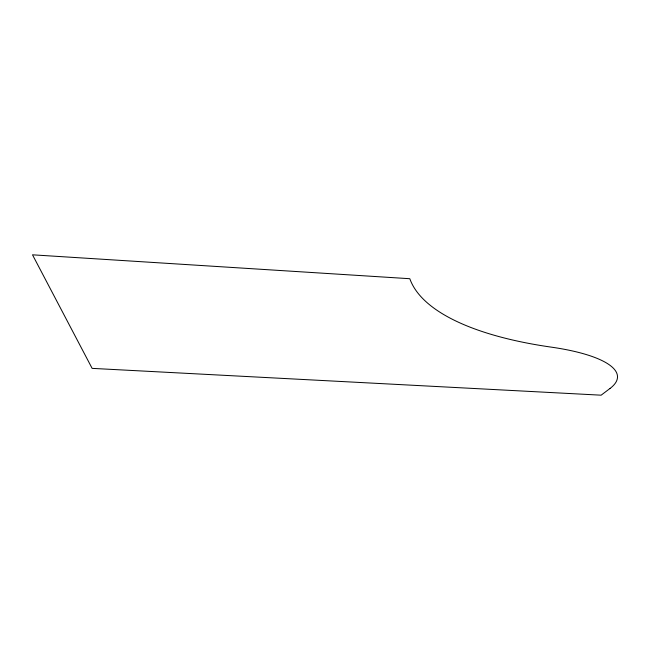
<?xml version="1.0" encoding="UTF-8"?>
<svg xmlns="http://www.w3.org/2000/svg" width="650" height="650" viewBox="0 0 650 650"><rect width="100%" height="100%" fill="white"/><g stroke="black" fill="none" stroke-linecap="round" stroke-linejoin="round"><path stroke-width="0.97" d="M610.074 388.416L601.136 395.184L92.129 368.371L32.5 254.816L409.817 278.712A324.074 114.116 -6.1 0 0 551.078 347.108A129.984 34.588 -0.4 0 1 610.074 388.416"/></g></svg>
